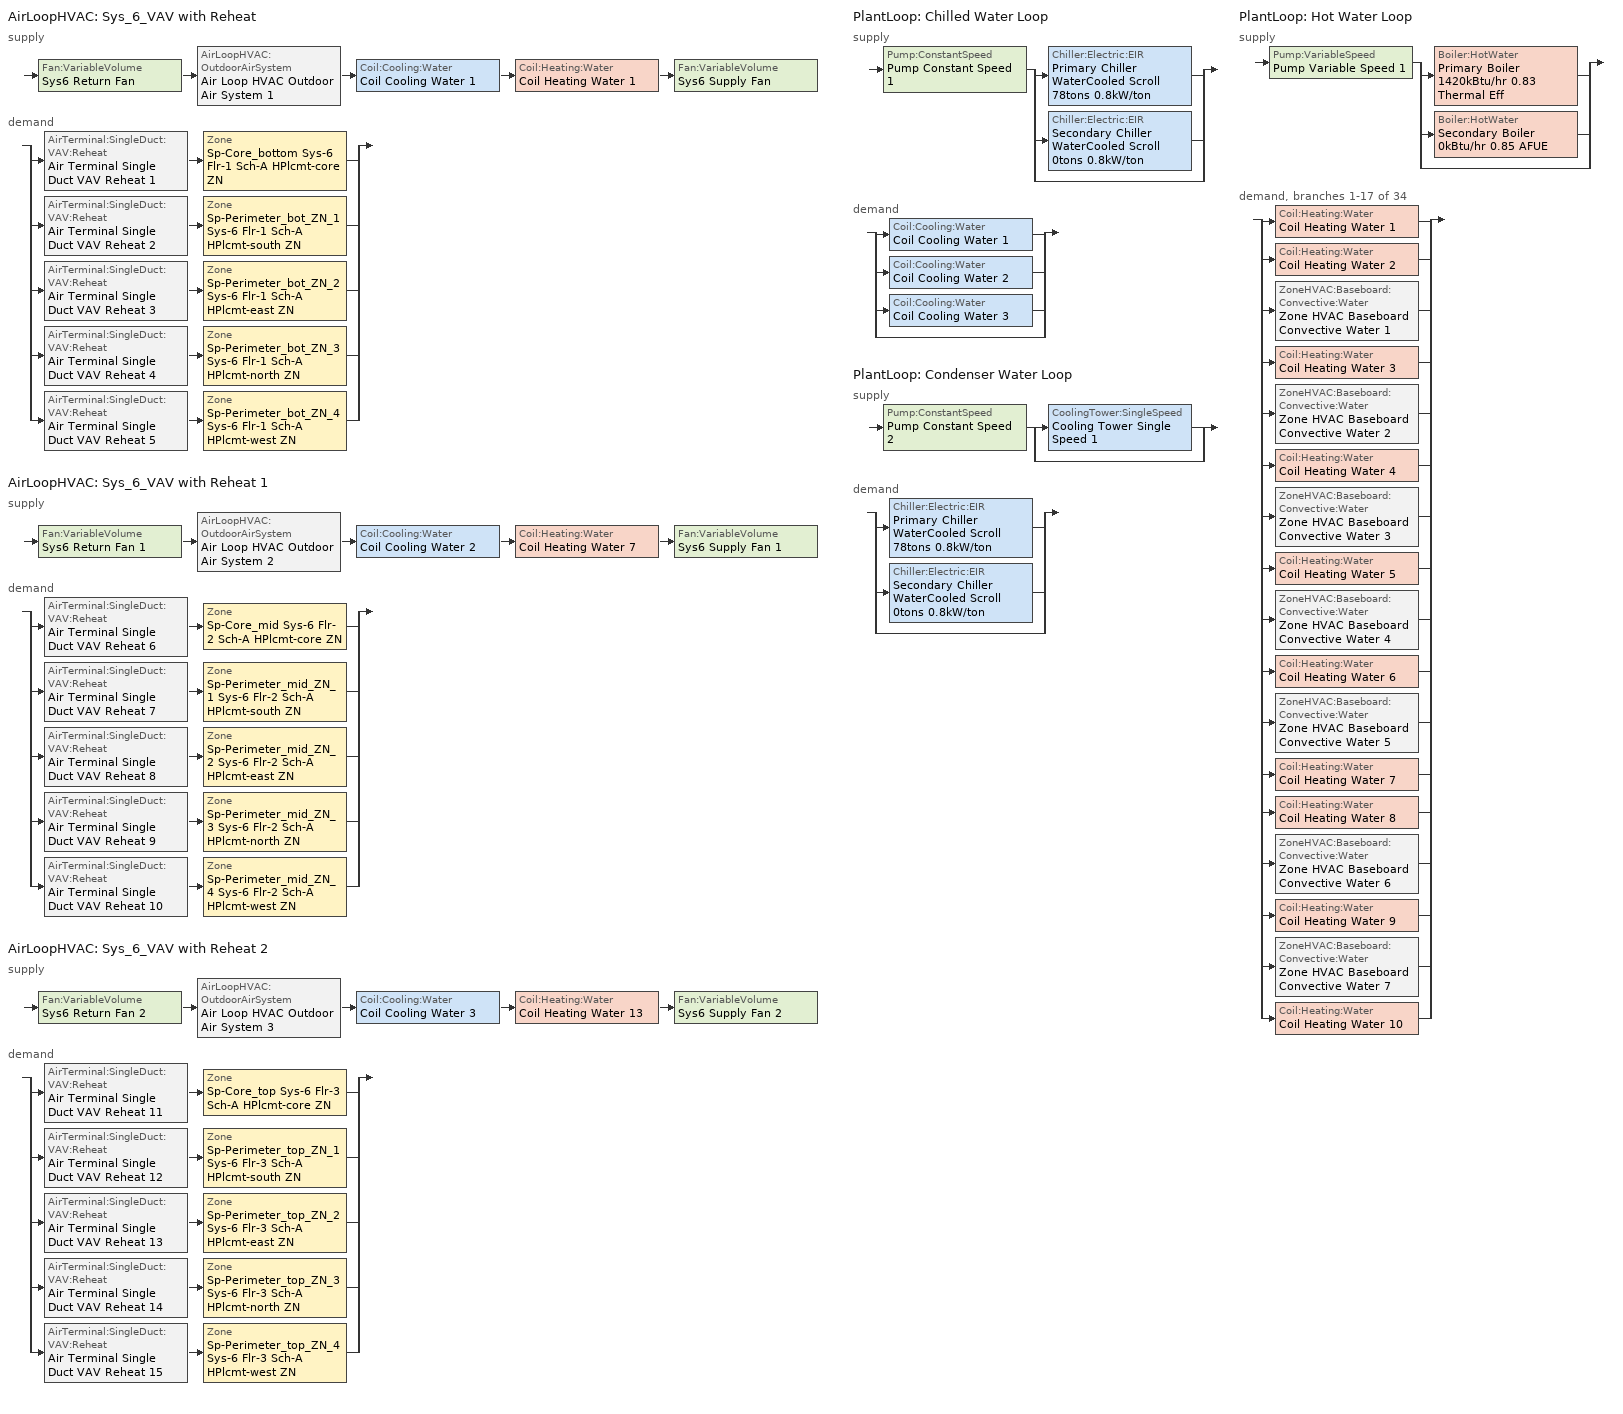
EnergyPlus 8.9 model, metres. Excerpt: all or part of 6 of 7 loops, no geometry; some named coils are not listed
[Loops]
AirLoopHVAC 'Sys_6_VAV with Reheat'
 supply: Fan:VariableVolume 'Sys6 Return Fan' > AirLoopHVAC:OutdoorAirSystem 'Air Loop HVAC Outdoor Air System 1' > Coil:Cooling:Water 'Coil Cooling Water 1' > Coil:Heating:Water 'Coil Heating Water 1' > Fan:VariableVolume 'Sys6 Supply Fan'
 demand: split
  | AirTerminal:SingleDuct:VAV:Reheat 'Air Terminal Single Duct VAV Reheat 1' > Zone 'Sp-Core_bottom Sys-6 Flr-1 Sch-A HPlcmt-core ZN'
  | AirTerminal:SingleDuct:VAV:Reheat 'Air Terminal Single Duct VAV Reheat 2' > Zone 'Sp-Perimeter_bot_ZN_1 Sys-6 Flr-1 Sch-A HPlcmt-south ZN'
  | AirTerminal:SingleDuct:VAV:Reheat 'Air Terminal Single Duct VAV Reheat 3' > Zone 'Sp-Perimeter_bot_ZN_2 Sys-6 Flr-1 Sch-A HPlcmt-east ZN'
  | AirTerminal:SingleDuct:VAV:Reheat 'Air Terminal Single Duct VAV Reheat 4' > Zone 'Sp-Perimeter_bot_ZN_3 Sys-6 Flr-1 Sch-A HPlcmt-north ZN'
  | AirTerminal:SingleDuct:VAV:Reheat 'Air Terminal Single Duct VAV Reheat 5' > Zone 'Sp-Perimeter_bot_ZN_4 Sys-6 Flr-1 Sch-A HPlcmt-west ZN'
AirLoopHVAC 'Sys_6_VAV with Reheat 1'
 supply: Fan:VariableVolume 'Sys6 Return Fan 1' > AirLoopHVAC:OutdoorAirSystem 'Air Loop HVAC Outdoor Air System 2' > Coil:Cooling:Water 'Coil Cooling Water 2' > Coil:Heating:Water 'Coil Heating Water 7' > Fan:VariableVolume 'Sys6 Supply Fan 1'
 demand: split
  | AirTerminal:SingleDuct:VAV:Reheat 'Air Terminal Single Duct VAV Reheat 6' > Zone 'Sp-Core_mid Sys-6 Flr-2 Sch-A HPlcmt-core ZN'
  | AirTerminal:SingleDuct:VAV:Reheat 'Air Terminal Single Duct VAV Reheat 7' > Zone 'Sp-Perimeter_mid_ZN_1 Sys-6 Flr-2 Sch-A HPlcmt-south ZN'
  | AirTerminal:SingleDuct:VAV:Reheat 'Air Terminal Single Duct VAV Reheat 8' > Zone 'Sp-Perimeter_mid_ZN_2 Sys-6 Flr-2 Sch-A HPlcmt-east ZN'
  | AirTerminal:SingleDuct:VAV:Reheat 'Air Terminal Single Duct VAV Reheat 9' > Zone 'Sp-Perimeter_mid_ZN_3 Sys-6 Flr-2 Sch-A HPlcmt-north ZN'
  | AirTerminal:SingleDuct:VAV:Reheat 'Air Terminal Single Duct VAV Reheat 10' > Zone 'Sp-Perimeter_mid_ZN_4 Sys-6 Flr-2 Sch-A HPlcmt-west ZN'
AirLoopHVAC 'Sys_6_VAV with Reheat 2'
 supply: Fan:VariableVolume 'Sys6 Return Fan 2' > AirLoopHVAC:OutdoorAirSystem 'Air Loop HVAC Outdoor Air System 3' > Coil:Cooling:Water 'Coil Cooling Water 3' > Coil:Heating:Water 'Coil Heating Water 13' > Fan:VariableVolume 'Sys6 Supply Fan 2'
 demand: split
  | AirTerminal:SingleDuct:VAV:Reheat 'Air Terminal Single Duct VAV Reheat 11' > Zone 'Sp-Core_top Sys-6 Flr-3 Sch-A HPlcmt-core ZN'
  | AirTerminal:SingleDuct:VAV:Reheat 'Air Terminal Single Duct VAV Reheat 12' > Zone 'Sp-Perimeter_top_ZN_1 Sys-6 Flr-3 Sch-A HPlcmt-south ZN'
  | AirTerminal:SingleDuct:VAV:Reheat 'Air Terminal Single Duct VAV Reheat 13' > Zone 'Sp-Perimeter_top_ZN_2 Sys-6 Flr-3 Sch-A HPlcmt-east ZN'
  | AirTerminal:SingleDuct:VAV:Reheat 'Air Terminal Single Duct VAV Reheat 14' > Zone 'Sp-Perimeter_top_ZN_3 Sys-6 Flr-3 Sch-A HPlcmt-north ZN'
  | AirTerminal:SingleDuct:VAV:Reheat 'Air Terminal Single Duct VAV Reheat 15' > Zone 'Sp-Perimeter_top_ZN_4 Sys-6 Flr-3 Sch-A HPlcmt-west ZN'
PlantLoop 'Chilled Water Loop'
 supply: Pump:ConstantSpeed 'Pump Constant Speed 1' > split
  | Chiller:Electric:EIR 'Primary Chiller WaterCooled Scroll 78tons 0.8kW/ton'
  | Chiller:Electric:EIR 'Secondary Chiller WaterCooled Scroll 0tons 0.8kW/ton'
  | bypass
 demand: split
  | Coil:Cooling:Water 'Coil Cooling Water 1'
  | Coil:Cooling:Water 'Coil Cooling Water 2'
  | Coil:Cooling:Water 'Coil Cooling Water 3'
  | bypass
PlantLoop 'Condenser Water Loop'
 supply: Pump:ConstantSpeed 'Pump Constant Speed 2' > split
  | CoolingTower:SingleSpeed 'Cooling Tower Single Speed 1'
  | bypass
 demand: split
  | Chiller:Electric:EIR 'Primary Chiller WaterCooled Scroll 78tons 0.8kW/ton'
  | Chiller:Electric:EIR 'Secondary Chiller WaterCooled Scroll 0tons 0.8kW/ton'
  | bypass
PlantLoop 'Hot Water Loop'
 supply: Pump:VariableSpeed 'Pump Variable Speed 1' > split
  | Boiler:HotWater 'Primary Boiler 1420kBtu/hr 0.83 Thermal Eff'
  | Boiler:HotWater 'Secondary Boiler 0kBtu/hr 0.85 AFUE'
  | bypass
 demand, branches 1-17 of 34: split
  | Coil:Heating:Water 'Coil Heating Water 1'
  | Coil:Heating:Water 'Coil Heating Water 2'
  | ZoneHVAC:Baseboard:Convective:Water 'Zone HVAC Baseboard Convective Water 1'
  | Coil:Heating:Water 'Coil Heating Water 3'
  | ZoneHVAC:Baseboard:Convective:Water 'Zone HVAC Baseboard Convective Water 2'
  | Coil:Heating:Water 'Coil Heating Water 4'
  | ZoneHVAC:Baseboard:Convective:Water 'Zone HVAC Baseboard Convective Water 3'
  | Coil:Heating:Water 'Coil Heating Water 5'
  | ZoneHVAC:Baseboard:Convective:Water 'Zone HVAC Baseboard Convective Water 4'
  | Coil:Heating:Water 'Coil Heating Water 6'
  | ZoneHVAC:Baseboard:Convective:Water 'Zone HVAC Baseboard Convective Water 5'
  | Coil:Heating:Water 'Coil Heating Water 7'
  | Coil:Heating:Water 'Coil Heating Water 8'
  | ZoneHVAC:Baseboard:Convective:Water 'Zone HVAC Baseboard Convective Water 6'
  | Coil:Heating:Water 'Coil Heating Water 9'
  | ZoneHVAC:Baseboard:Convective:Water 'Zone HVAC Baseboard Convective Water 7'
  | Coil:Heating:Water 'Coil Heating Water 10'
[ZoneControl:Thermostat] Control Object Type 1=ThermostatSetpoint:DualSetpoint
Name | Zone or ZoneList | Control Type Schedule | Control Name 1
Sp-Core_bottom Sys-6 Flr-1 Sch-A HPlcmt-core ZN Thermostat | Sp-Core_bottom Sys-6 Flr-1 Sch-A HPlcmt-core ZN | Sp-Core_bottom Sys-6 Flr-1 Sch-A HPlcmt-core ZN Thermostat Schedule | Space Function Office open plan Thermostat 20
Sp-Core_mid Sys-6 Flr-2 Sch-A HPlcmt-core ZN Thermostat | Sp-Core_mid Sys-6 Flr-2 Sch-A HPlcmt-core ZN | Sp-Core_mid Sys-6 Flr-2 Sch-A HPlcmt-core ZN Thermostat Schedule | Space Function Office open plan Thermostat 25
Sp-Core_top Sys-6 Flr-3 Sch-A HPlcmt-core ZN Thermostat | Sp-Core_top Sys-6 Flr-3 Sch-A HPlcmt-core ZN | Sp-Core_top Sys-6 Flr-3 Sch-A HPlcmt-core ZN Thermostat Schedule | Space Function Office open plan Thermostat 30
Sp-Perimeter_bot_ZN_1 Sys-6 Flr-1 Sch-A HPlcmt-south ZN Thermostat | Sp-Perimeter_bot_ZN_1 Sys-6 Flr-1 Sch-A HPlcmt-south ZN | Sp-Perimeter_bot_ZN_1 Sys-6 Flr-1 Sch-A HPlcmt-south ZN Thermostat Schedule | Space Function Office open plan Thermostat 19
Sp-Perimeter_bot_ZN_2 Sys-6 Flr-1 Sch-A HPlcmt-east ZN Thermostat | Sp-Perimeter_bot_ZN_2 Sys-6 Flr-1 Sch-A HPlcmt-east ZN | Sp-Perimeter_bot_ZN_2 Sys-6 Flr-1 Sch-A HPlcmt-east ZN Thermostat Schedule | Space Function Office open plan Thermostat 17
Sp-Perimeter_bot_ZN_3 Sys-6 Flr-1 Sch-A HPlcmt-north ZN Thermostat | Sp-Perimeter_bot_ZN_3 Sys-6 Flr-1 Sch-A HPlcmt-north ZN | Sp-Perimeter_bot_ZN_3 Sys-6 Flr-1 Sch-A HPlcmt-north ZN Thermostat Schedule | Space Function Office open plan Thermostat 16
Sp-Perimeter_bot_ZN_4 Sys-6 Flr-1 Sch-A HPlcmt-west ZN Thermostat | Sp-Perimeter_bot_ZN_4 Sys-6 Flr-1 Sch-A HPlcmt-west ZN | Sp-Perimeter_bot_ZN_4 Sys-6 Flr-1 Sch-A HPlcmt-west ZN Thermostat Schedule | Space Function Office open plan Thermostat 18
Sp-Perimeter_mid_ZN_1 Sys-6 Flr-2 Sch-A HPlcmt-south ZN Thermostat | Sp-Perimeter_mid_ZN_1 Sys-6 Flr-2 Sch-A HPlcmt-south ZN | Sp-Perimeter_mid_ZN_1 Sys-6 Flr-2 Sch-A HPlcmt-south ZN Thermostat Schedule | Space Function Office open plan Thermostat 24
Sp-Perimeter_mid_ZN_2 Sys-6 Flr-2 Sch-A HPlcmt-east ZN Thermostat | Sp-Perimeter_mid_ZN_2 Sys-6 Flr-2 Sch-A HPlcmt-east ZN | Sp-Perimeter_mid_ZN_2 Sys-6 Flr-2 Sch-A HPlcmt-east ZN Thermostat Schedule | Space Function Office open plan Thermostat 22
Sp-Perimeter_mid_ZN_3 Sys-6 Flr-2 Sch-A HPlcmt-north ZN Thermostat | Sp-Perimeter_mid_ZN_3 Sys-6 Flr-2 Sch-A HPlcmt-north ZN | Sp-Perimeter_mid_ZN_3 Sys-6 Flr-2 Sch-A HPlcmt-north ZN Thermostat Schedule | Space Function Office open plan Thermostat 21
Sp-Perimeter_mid_ZN_4 Sys-6 Flr-2 Sch-A HPlcmt-west ZN Thermostat | Sp-Perimeter_mid_ZN_4 Sys-6 Flr-2 Sch-A HPlcmt-west ZN | Sp-Perimeter_mid_ZN_4 Sys-6 Flr-2 Sch-A HPlcmt-west ZN Thermostat Schedule | Space Function Office open plan Thermostat 23
Sp-Perimeter_top_ZN_1 Sys-6 Flr-3 Sch-A HPlcmt-south ZN Thermostat | Sp-Perimeter_top_ZN_1 Sys-6 Flr-3 Sch-A HPlcmt-south ZN | Sp-Perimeter_top_ZN_1 Sys-6 Flr-3 Sch-A HPlcmt-south ZN Thermostat Schedule | Space Function Office open plan Thermostat 29
Sp-Perimeter_top_ZN_2 Sys-6 Flr-3 Sch-A HPlcmt-east ZN Thermostat | Sp-Perimeter_top_ZN_2 Sys-6 Flr-3 Sch-A HPlcmt-east ZN | Sp-Perimeter_top_ZN_2 Sys-6 Flr-3 Sch-A HPlcmt-east ZN Thermostat Schedule | Space Function Office open plan Thermostat 27
Sp-Perimeter_top_ZN_3 Sys-6 Flr-3 Sch-A HPlcmt-north ZN Thermostat | Sp-Perimeter_top_ZN_3 Sys-6 Flr-3 Sch-A HPlcmt-north ZN | Sp-Perimeter_top_ZN_3 Sys-6 Flr-3 Sch-A HPlcmt-north ZN Thermostat Schedule | Space Function Office open plan Thermostat 26
Sp-Perimeter_top_ZN_4 Sys-6 Flr-3 Sch-A HPlcmt-west ZN Thermostat | Sp-Perimeter_top_ZN_4 Sys-6 Flr-3 Sch-A HPlcmt-west ZN | Sp-Perimeter_top_ZN_4 Sys-6 Flr-3 Sch-A HPlcmt-west ZN Thermostat Schedule | Space Function Office open plan Thermostat 28
[ThermostatSetpoint:DualSetpoint] Heating Setpoint Temperature Schedule=NECB-A-Thermostat Setpoint-Heating; Cooling Setpoint Temperature Schedule=NECB-A-Thermostat Setpoint-Cooling
Space Function Office open plan Thermostat 20; Space Function Office open plan Thermostat 25; Space Function Office open plan Thermostat 30; Space Function Office open plan Thermostat 19; Space Function Office open plan Thermostat 17; Space Function Office open plan Thermostat 16; Space Function Office open plan Thermostat 18; Space Function Office open plan Thermostat 24; Space Function Office open plan Thermostat 22; Space Function Office open plan Thermostat 21; Space Function Office open plan Thermostat 23; Space Function Office open plan Thermostat 29; Space Function Office open plan Thermostat 27; Space Function Office open plan Thermostat 26; Space Function Office open plan Thermostat 28
[AirTerminal:SingleDuct:VAV:Reheat] Availability Schedule=Always On Discrete; Maximum Air Flow Rate {m3/s}=Autosize; Zone Minimum Air Flow Input Method=Constant; Constant Minimum Air Flow Fraction=0.3; Maximum Hot Water or Steam Flow Rate {m3/s}=Autosize; Minimum Hot Water or Steam Flow Rate {m3/s}=0; Convergence Tolerance=0.001; Damper Heating Action=Normal; Maximum Flow per Zone Floor Area During Reheat {m3/s-m2}=Autocalculate; Maximum Flow Fraction During Reheat=0.5; Maximum Reheat Air Temperature {C}=43
Name | Fixed Minimum Air Flow Rate {m3/s} | Reheat Coil
Air Terminal Single Duct VAV Reheat 1 | 1.96707 | Coil Heating Water 2
Air Terminal Single Duct VAV Reheat 6 | 1.96707 | Coil Heating Water 8
Air Terminal Single Duct VAV Reheat 11 | 1.96707 | Coil Heating Water 14
Air Terminal Single Duct VAV Reheat 2 | 0.414676 | Coil Heating Water 3
Air Terminal Single Duct VAV Reheat 3 | 0.262524 | Coil Heating Water 4
Air Terminal Single Duct VAV Reheat 4 | 0.414676 | Coil Heating Water 5
Air Terminal Single Duct VAV Reheat 5 | 0.262507 | Coil Heating Water 6
Air Terminal Single Duct VAV Reheat 7 | 0.414676 | Coil Heating Water 9
Air Terminal Single Duct VAV Reheat 8 | 0.262524 | Coil Heating Water 10
Air Terminal Single Duct VAV Reheat 9 | 0.414676 | Coil Heating Water 11
Air Terminal Single Duct VAV Reheat 10 | 0.262507 | Coil Heating Water 12
Air Terminal Single Duct VAV Reheat 12 | 0.414676 | Coil Heating Water 15
Air Terminal Single Duct VAV Reheat 13 | 0.262524 | Coil Heating Water 16
Air Terminal Single Duct VAV Reheat 14 | 0.414676 | Coil Heating Water 17
Air Terminal Single Duct VAV Reheat 15 | 0.262507 | Coil Heating Water 18
[Coil:Heating:Water] Availability Schedule=Always On Discrete; U-Factor Times Area Value {W/K}=Autosize; Maximum Water Flow Rate {m3/s}=Autosize; Performance Input Method=UFactorTimesAreaAndDesignWaterFlowRate; Rated Capacity {W}=Autosize; Rated Inlet Water Temperature {C}=82.2; Rated Inlet Air Temperature {C}=16.6; Rated Outlet Water Temperature {C}=71.1; Rated Outlet Air Temperature {C}=32.2; Rated Ratio for Air and Water Convection=0.5
Coil Heating Water 2; Coil Heating Water 8; Coil Heating Water 3; Coil Heating Water 4; Coil Heating Water 5; Coil Heating Water 6; Coil Heating Water 9; Coil Heating Water 10; Coil Heating Water 1; Coil Heating Water 7; Coil Heating Water 13
[ZoneHVAC:Baseboard:Convective:Water] Availability Schedule=Always On Discrete; Heating Design Capacity Method=HeatingDesignCapacity; Heating Design Capacity {W}=Autosize; Heating Design Capacity Per Floor Area {W/m2}=0; Fraction of Autosized Heating Design Capacity=0.8; U-Factor Times Area Value {W/K}=Autosize; Maximum Water Flow Rate {m3/s}=Autosize; Convergence Tolerance=0.001
Zone HVAC Baseboard Convective Water 1; Zone HVAC Baseboard Convective Water 6; Zone HVAC Baseboard Convective Water 2; Zone HVAC Baseboard Convective Water 3; Zone HVAC Baseboard Convective Water 4; Zone HVAC Baseboard Convective Water 5; Zone HVAC Baseboard Convective Water 7
[Zone equipment]
Sp-Core_bottom Sys-6 Flr-1 Sch-A HPlcmt-core ZN: Air Terminal Single Duct VAV Reheat 1, Zone HVAC Baseboard Convective Water 1
Sp-Core_mid Sys-6 Flr-2 Sch-A HPlcmt-core ZN: Air Terminal Single Duct VAV Reheat 6, Zone HVAC Baseboard Convective Water 6
Sp-Core_top Sys-6 Flr-3 Sch-A HPlcmt-core ZN: Air Terminal Single Duct VAV Reheat 11, Zone HVAC Baseboard Convective Water 11
Sp-Perimeter_bot_ZN_1 Sys-6 Flr-1 Sch-A HPlcmt-south ZN: Air Terminal Single Duct VAV Reheat 2, Zone HVAC Baseboard Convective Water 2
Sp-Perimeter_bot_ZN_2 Sys-6 Flr-1 Sch-A HPlcmt-east ZN: Air Terminal Single Duct VAV Reheat 3, Zone HVAC Baseboard Convective Water 3
Sp-Perimeter_bot_ZN_3 Sys-6 Flr-1 Sch-A HPlcmt-north ZN: Air Terminal Single Duct VAV Reheat 4, Zone HVAC Baseboard Convective Water 4
Sp-Perimeter_bot_ZN_4 Sys-6 Flr-1 Sch-A HPlcmt-west ZN: Air Terminal Single Duct VAV Reheat 5, Zone HVAC Baseboard Convective Water 5
Sp-Perimeter_mid_ZN_1 Sys-6 Flr-2 Sch-A HPlcmt-south ZN: Air Terminal Single Duct VAV Reheat 7, Zone HVAC Baseboard Convective Water 7
Sp-Perimeter_mid_ZN_2 Sys-6 Flr-2 Sch-A HPlcmt-east ZN: Air Terminal Single Duct VAV Reheat 8, Zone HVAC Baseboard Convective Water 8
Sp-Perimeter_mid_ZN_3 Sys-6 Flr-2 Sch-A HPlcmt-north ZN: Air Terminal Single Duct VAV Reheat 9, Zone HVAC Baseboard Convective Water 9
Sp-Perimeter_mid_ZN_4 Sys-6 Flr-2 Sch-A HPlcmt-west ZN: Air Terminal Single Duct VAV Reheat 10, Zone HVAC Baseboard Convective Water 10
Sp-Perimeter_top_ZN_1 Sys-6 Flr-3 Sch-A HPlcmt-south ZN: Air Terminal Single Duct VAV Reheat 12, Zone HVAC Baseboard Convective Water 12
Sp-Perimeter_top_ZN_2 Sys-6 Flr-3 Sch-A HPlcmt-east ZN: Air Terminal Single Duct VAV Reheat 13, Zone HVAC Baseboard Convective Water 13
Sp-Perimeter_top_ZN_3 Sys-6 Flr-3 Sch-A HPlcmt-north ZN: Air Terminal Single Duct VAV Reheat 14, Zone HVAC Baseboard Convective Water 14
Sp-Perimeter_top_ZN_4 Sys-6 Flr-3 Sch-A HPlcmt-west ZN: Air Terminal Single Duct VAV Reheat 15, Zone HVAC Baseboard Convective Water 15
[Sizing:Zone] Zone Cooling Design Supply Air Temperature Input Method=SupplyAirTemperature; Zone Cooling Design Supply Air Temperature {C}=13; Zone Cooling Design Supply Air Temperature Difference {deltaC}=11.11; Zone Heating Design Supply Air Temperature Input Method=SupplyAirTemperature; Zone Heating Design Supply Air Temperature {C}=43; Zone Heating Design Supply Air Temperature Difference {deltaC}=11.11; Zone Cooling Design Supply Air Humidity Ratio {kgWater/kgDryAir}=0.0085; Zone Heating Design Supply Air Humidity Ratio {kgWater/kgDryAir}=0.008; Design Specification Outdoor Air Object=Space Function Office open plan Ventilation; Zone Heating Sizing Factor=1.3; Zone Cooling Sizing Factor=1.1; Cooling Design Air Flow Method=DesignDay; Cooling Design Air Flow Rate {m3/s}=0; Cooling Minimum Air Flow per Zone Floor Area {m3/s-m2}=0.000762; Cooling Minimum Air Flow {m3/s}=0; Cooling Minimum Air Flow Fraction=0; Heating Design Air Flow Method=DesignDay; Heating Design Air Flow Rate {m3/s}=0; Heating Maximum Air Flow per Zone Floor Area {m3/s-m2}=0.002032; Heating Maximum Air Flow {m3/s}=0.141576; Heating Maximum Air Flow Fraction=0.3; Account for Dedicated Outdoor Air System=No
Name | Design Specification Zone Air Distribution Object
Sp-Core_bottom Sys-6 Flr-1 Sch-A HPlcmt-core ZN | Sp-Core_bottom Sys-6 Flr-1 Sch-A HPlcmt-core ZN Design Spec Zone Air Dist
Sp-Core_mid Sys-6 Flr-2 Sch-A HPlcmt-core ZN | Sp-Core_mid Sys-6 Flr-2 Sch-A HPlcmt-core ZN Design Spec Zone Air Dist
Sp-Core_top Sys-6 Flr-3 Sch-A HPlcmt-core ZN | Sp-Core_top Sys-6 Flr-3 Sch-A HPlcmt-core ZN Design Spec Zone Air Dist
Sp-Perimeter_bot_ZN_1 Sys-6 Flr-1 Sch-A HPlcmt-south ZN | Sp-Perimeter_bot_ZN_1 Sys-6 Flr-1 Sch-A HPlcmt-south ZN Design Spec Zone Air Dist
Sp-Perimeter_bot_ZN_2 Sys-6 Flr-1 Sch-A HPlcmt-east ZN | Sp-Perimeter_bot_ZN_2 Sys-6 Flr-1 Sch-A HPlcmt-east ZN Design Spec Zone Air Dist
Sp-Perimeter_bot_ZN_3 Sys-6 Flr-1 Sch-A HPlcmt-north ZN | Sp-Perimeter_bot_ZN_3 Sys-6 Flr-1 Sch-A HPlcmt-north ZN Design Spec Zone Air Dist
Sp-Perimeter_bot_ZN_4 Sys-6 Flr-1 Sch-A HPlcmt-west ZN | Sp-Perimeter_bot_ZN_4 Sys-6 Flr-1 Sch-A HPlcmt-west ZN Design Spec Zone Air Dist
Sp-Perimeter_mid_ZN_1 Sys-6 Flr-2 Sch-A HPlcmt-south ZN | Sp-Perimeter_mid_ZN_1 Sys-6 Flr-2 Sch-A HPlcmt-south ZN Design Spec Zone Air Dist
Sp-Perimeter_mid_ZN_2 Sys-6 Flr-2 Sch-A HPlcmt-east ZN | Sp-Perimeter_mid_ZN_2 Sys-6 Flr-2 Sch-A HPlcmt-east ZN Design Spec Zone Air Dist
Sp-Perimeter_mid_ZN_3 Sys-6 Flr-2 Sch-A HPlcmt-north ZN | Sp-Perimeter_mid_ZN_3 Sys-6 Flr-2 Sch-A HPlcmt-north ZN Design Spec Zone Air Dist
Sp-Perimeter_mid_ZN_4 Sys-6 Flr-2 Sch-A HPlcmt-west ZN | Sp-Perimeter_mid_ZN_4 Sys-6 Flr-2 Sch-A HPlcmt-west ZN Design Spec Zone Air Dist
Sp-Perimeter_top_ZN_1 Sys-6 Flr-3 Sch-A HPlcmt-south ZN | Sp-Perimeter_top_ZN_1 Sys-6 Flr-3 Sch-A HPlcmt-south ZN Design Spec Zone Air Dist
Sp-Perimeter_top_ZN_2 Sys-6 Flr-3 Sch-A HPlcmt-east ZN | Sp-Perimeter_top_ZN_2 Sys-6 Flr-3 Sch-A HPlcmt-east ZN Design Spec Zone Air Dist
Sp-Perimeter_top_ZN_3 Sys-6 Flr-3 Sch-A HPlcmt-north ZN | Sp-Perimeter_top_ZN_3 Sys-6 Flr-3 Sch-A HPlcmt-north ZN Design Spec Zone Air Dist
Sp-Perimeter_top_ZN_4 Sys-6 Flr-3 Sch-A HPlcmt-west ZN | Sp-Perimeter_top_ZN_4 Sys-6 Flr-3 Sch-A HPlcmt-west ZN Design Spec Zone Air Dist
[DesignSpecification:ZoneAirDistribution] Zone Air Distribution Effectiveness in Cooling Mode=1; Zone Air Distribution Effectiveness in Heating Mode=1
Sp-Core_bottom Sys-6 Flr-1 Sch-A HPlcmt-core ZN Design Spec Zone Air Dist; Sp-Core_mid Sys-6 Flr-2 Sch-A HPlcmt-core ZN Design Spec Zone Air Dist; Sp-Core_top Sys-6 Flr-3 Sch-A HPlcmt-core ZN Design Spec Zone Air Dist; Sp-Perimeter_bot_ZN_1 Sys-6 Flr-1 Sch-A HPlcmt-south ZN Design Spec Zone Air Dist; Sp-Perimeter_bot_ZN_2 Sys-6 Flr-1 Sch-A HPlcmt-east ZN Design Spec Zone Air Dist; Sp-Perimeter_bot_ZN_3 Sys-6 Flr-1 Sch-A HPlcmt-north ZN Design Spec Zone Air Dist; Sp-Perimeter_bot_ZN_4 Sys-6 Flr-1 Sch-A HPlcmt-west ZN Design Spec Zone Air Dist; Sp-Perimeter_mid_ZN_1 Sys-6 Flr-2 Sch-A HPlcmt-south ZN Design Spec Zone Air Dist; Sp-Perimeter_mid_ZN_2 Sys-6 Flr-2 Sch-A HPlcmt-east ZN Design Spec Zone Air Dist; Sp-Perimeter_mid_ZN_3 Sys-6 Flr-2 Sch-A HPlcmt-north ZN Design Spec Zone Air Dist; Sp-Perimeter_mid_ZN_4 Sys-6 Flr-2 Sch-A HPlcmt-west ZN Design Spec Zone Air Dist; Sp-Perimeter_top_ZN_1 Sys-6 Flr-3 Sch-A HPlcmt-south ZN Design Spec Zone Air Dist; Sp-Perimeter_top_ZN_2 Sys-6 Flr-3 Sch-A HPlcmt-east ZN Design Spec Zone Air Dist; Sp-Perimeter_top_ZN_3 Sys-6 Flr-3 Sch-A HPlcmt-north ZN Design Spec Zone Air Dist; Sp-Perimeter_top_ZN_4 Sys-6 Flr-3 Sch-A HPlcmt-west ZN Design Spec Zone Air Dist
[Controller:MechanicalVentilation] Demand Controlled Ventilation=No; System Outdoor Air Method=ZoneSum; Design Specification Outdoor Air Object Name 1=Space Function Office open plan Ventilation; Design Specification Outdoor Air Object Name 2=Space Function Office open plan Ventilation; Design Specification Outdoor Air Object Name 3=Space Function Office open plan Ventilation; Design Specification Outdoor Air Object Name 4=Space Function Office open plan Ventilation; Design Specification Outdoor Air Object Name 5=Space Function Office open plan Ventilation
Name | Availability Schedule | Zone Name 1 | Design Specification Zone Air Distribution Object Name 1 | Zone Name 2 | Design Specification Zone Air Distribution Object Name 2 | Zone Name 3 | Design Specification Zone Air Distribution Object Name 3 | Zone Name 4 | Design Specification Zone Air Distribution Object Name 4 | Zone Name 5 | Design Specification Zone Air Distribution Object Name 5
Controller Mechanical Ventilation 1 | Sys_6_VAV with Reheat Occ Sch | Sp-Core_bottom Sys-6 Flr-1 Sch-A HPlcmt-core ZN | Sp-Core_bottom Sys-6 Flr-1 Sch-A HPlcmt-core ZN Design Spec Zone Air Dist | Sp-Perimeter_bot_ZN_1 Sys-6 Flr-1 Sch-A HPlcmt-south ZN | Sp-Perimeter_bot_ZN_1 Sys-6 Flr-1 Sch-A HPlcmt-south ZN Design Spec Zone Air Dist | Sp-Perimeter_bot_ZN_2 Sys-6 Flr-1 Sch-A HPlcmt-east ZN | Sp-Perimeter_bot_ZN_2 Sys-6 Flr-1 Sch-A HPlcmt-east ZN Design Spec Zone Air Dist | Sp-Perimeter_bot_ZN_3 Sys-6 Flr-1 Sch-A HPlcmt-north ZN | Sp-Perimeter_bot_ZN_3 Sys-6 Flr-1 Sch-A HPlcmt-north ZN Design Spec Zone Air Dist | Sp-Perimeter_bot_ZN_4 Sys-6 Flr-1 Sch-A HPlcmt-west ZN | Sp-Perimeter_bot_ZN_4 Sys-6 Flr-1 Sch-A HPlcmt-west ZN Design Spec Zone Air Dist
Controller Mechanical Ventilation 2 | Sys_6_VAV with Reheat 1 Occ Sch | Sp-Core_mid Sys-6 Flr-2 Sch-A HPlcmt-core ZN | Sp-Core_mid Sys-6 Flr-2 Sch-A HPlcmt-core ZN Design Spec Zone Air Dist | Sp-Perimeter_mid_ZN_1 Sys-6 Flr-2 Sch-A HPlcmt-south ZN | Sp-Perimeter_mid_ZN_1 Sys-6 Flr-2 Sch-A HPlcmt-south ZN Design Spec Zone Air Dist | Sp-Perimeter_mid_ZN_2 Sys-6 Flr-2 Sch-A HPlcmt-east ZN | Sp-Perimeter_mid_ZN_2 Sys-6 Flr-2 Sch-A HPlcmt-east ZN Design Spec Zone Air Dist | Sp-Perimeter_mid_ZN_3 Sys-6 Flr-2 Sch-A HPlcmt-north ZN | Sp-Perimeter_mid_ZN_3 Sys-6 Flr-2 Sch-A HPlcmt-north ZN Design Spec Zone Air Dist | Sp-Perimeter_mid_ZN_4 Sys-6 Flr-2 Sch-A HPlcmt-west ZN | Sp-Perimeter_mid_ZN_4 Sys-6 Flr-2 Sch-A HPlcmt-west ZN Design Spec Zone Air Dist
Controller Mechanical Ventilation 3 | Sys_6_VAV with Reheat 2 Occ Sch | Sp-Core_top Sys-6 Flr-3 Sch-A HPlcmt-core ZN | Sp-Core_top Sys-6 Flr-3 Sch-A HPlcmt-core ZN Design Spec Zone Air Dist | Sp-Perimeter_top_ZN_1 Sys-6 Flr-3 Sch-A HPlcmt-south ZN | Sp-Perimeter_top_ZN_1 Sys-6 Flr-3 Sch-A HPlcmt-south ZN Design Spec Zone Air Dist | Sp-Perimeter_top_ZN_2 Sys-6 Flr-3 Sch-A HPlcmt-east ZN | Sp-Perimeter_top_ZN_2 Sys-6 Flr-3 Sch-A HPlcmt-east ZN Design Spec Zone Air Dist | Sp-Perimeter_top_ZN_3 Sys-6 Flr-3 Sch-A HPlcmt-north ZN | Sp-Perimeter_top_ZN_3 Sys-6 Flr-3 Sch-A HPlcmt-north ZN Design Spec Zone Air Dist | Sp-Perimeter_top_ZN_4 Sys-6 Flr-3 Sch-A HPlcmt-west ZN | Sp-Perimeter_top_ZN_4 Sys-6 Flr-3 Sch-A HPlcmt-west ZN Design Spec Zone Air Dist
[DesignSpecification:OutdoorAir]
Space Function Office open plan Ventilation: Outdoor Air Method=Sum; Outdoor Air Flow per Person {m3/s-person}=0; Outdoor Air Flow per Zone Floor Area {m3/s-m2}=0.00042164; Outdoor Air Flow per Zone {m3/s}=0; Outdoor Air Flow Air Changes per Hour {1/hr}=0
[AirLoopHVAC] Design Supply Air Flow Rate {m3/s}=AutoSize
Sys_6_VAV with Reheat; Sys_6_VAV with Reheat 1; Sys_6_VAV with Reheat 2
[Sizing:System] Type of Load to Size On=Sensible; Design Outdoor Air Flow Rate {m3/s}=Autosize; Central Heating Maximum System Air Flow Ratio=0.3; Preheat Design Temperature {C}=7; Preheat Design Humidity Ratio {kgWater/kgDryAir}=0.008; Precool Design Temperature {C}=12.8; Precool Design Humidity Ratio {kgWater/kgDryAir}=0.008; Central Cooling Design Supply Air Temperature {C}=13; Central Heating Design Supply Air Temperature {C}=13.1; Type of Zone Sum to Use=NonCoincident; 100% Outdoor Air in Cooling=No; 100% Outdoor Air in Heating=No; Central Cooling Design Supply Air Humidity Ratio {kgWater/kgDryAir}=0.0085; Central Heating Design Supply Air Humidity Ratio {kgWater/kgDryAir}=0.008; Cooling Supply Air Flow Rate Method=DesignDay; Cooling Supply Air Flow Rate {m3/s}=0; Cooling Supply Air Flow Rate Per Floor Area {m3/s-m2}=0.00996765; Cooling Fraction of Autosized Cooling Supply Air Flow Rate=1; Cooling Supply Air Flow Rate Per Unit Cooling Capacity {m3/s-W}=3.94755e-05; Heating Supply Air Flow Rate Method=DesignDay; Heating Supply Air Flow Rate {m3/s}=0; Heating Supply Air Flow Rate Per Floor Area {m3/s-m2}=0.00996765; Heating Fraction of Autosized Heating Supply Air Flow Rate=1; Heating Fraction of Autosized Cooling Supply Air Flow Rate=1; Heating Supply Air Flow Rate Per Unit Heating Capacity {m3/s-W}=3.15882e-05; System Outdoor Air Method=ZoneSum; Zone Maximum Outdoor Air Fraction=1; Cooling Design Capacity Method=CoolingDesignCapacity; Cooling Design Capacity {W}=Autosize; Cooling Design Capacity Per Floor Area {W/m2}=234.7; Fraction of Autosized Cooling Design Capacity=1; Heating Design Capacity Method=HeatingDesignCapacity; Heating Design Capacity {W}=Autosize; Heating Design Capacity Per Floor Area {W/m2}=157; Fraction of Autosized Heating Design Capacity=1; Central Cooling Capacity Control Method=OnOff
Sys_6_VAV with Reheat; Sys_6_VAV with Reheat 1; Sys_6_VAV with Reheat 2
[Controller:WaterCoil] Control Variable=Temperature; Actuator Variable=Flow; Maximum Actuated Flow {m3/s}=Autosize; Minimum Actuated Flow {m3/s}=0
Name | Action | Controller Convergence Tolerance {deltaC}
Controller Water Coil 2; Controller Water Coil 9; Controller Water Coil 16 | Reverse | Autosize
Controller Water Coil 1; Controller Water Coil 8; Controller Water Coil 15 | Normal | 0.0001
[Fan:VariableVolume] Maximum Flow Rate {m3/s}=AutoSize; Fan Power Minimum Flow Rate Input Method=Fraction; Fan Power Minimum Air Flow Rate {m3/s}=0; Motor In Airstream Fraction=1; Fan Power Coefficient 5=0
Name | Availability Schedule | Fan Total Efficiency | Pressure Rise {Pa} | Fan Power Minimum Flow Fraction | Motor Efficiency | Fan Power Coefficient 1 | Fan Power Coefficient 2 | Fan Power Coefficient 3 | Fan Power Coefficient 4
Sys6 Return Fan | Sys_6_VAV with Reheat Occ Sch | 0.299975 | 250 | 0.68 | 0.4615 | -2.4176 | 9.5874 | -11.559 | 5.4009
Sys6 Supply Fan | Sys_6_VAV with Reheat Occ Sch | 0.549965 | 1000 | 0.5 | 0.8461 | -4.1457 | 16.803 | -19.471 | 7.8488
Sys6 Return Fan 1 | Sys_6_VAV with Reheat 1 Occ Sch | 0.299975 | 250 | 0.68 | 0.4615 | -2.4176 | 9.5874 | -11.559 | 5.4009
Sys6 Supply Fan 1 | Sys_6_VAV with Reheat 1 Occ Sch | 0.549965 | 1000 | 0.5 | 0.8461 | -4.1457 | 16.803 | -19.471 | 7.8488
Sys6 Return Fan 2 | Sys_6_VAV with Reheat 2 Occ Sch | 0.299975 | 250 | 0.68 | 0.4615 | -2.4176 | 9.5874 | -11.559 | 5.4009
Sys6 Supply Fan 2 | Sys_6_VAV with Reheat 2 Occ Sch | 0.549965 | 1000 | 0.5 | 0.8461 | -4.1457 | 16.803 | -19.471 | 7.8488
[SetpointManager:MixedAir] Control Variable=Temperature
Node 71 OS Default SPM; Node 70 OS Default SPM; Node 69 OS Default SPM; Node 68 OS Default SPM; Node 120 OS Default SPM; Node 119 OS Default SPM; Node 118 OS Default SPM; Node 117 OS Default SPM; Node 169 OS Default SPM; Node 168 OS Default SPM; Node 167 OS Default SPM; Node 166 OS Default SPM
[Controller:OutdoorAir] Minimum Outdoor Air Flow Rate {m3/s}=Autosize; Maximum Outdoor Air Flow Rate {m3/s}=Autosize; Economizer Control Type=DifferentialEnthalpy; Economizer Control Action Type=ModulateFlow; Lockout Type=NoLockout; Minimum Limit Type=FixedMinimum; High Humidity Control=No; Control High Indoor Humidity Based on Outdoor Humidity Ratio=Yes; Heat Recovery Bypass Control Type=BypassWhenOAFlowGreaterThanMinimum
Name | Minimum Outdoor Air Schedule | Mechanical Ventilation Controller
Controller Outdoor Air 1 | Sys_6_VAV with Reheat Occ Sch | Controller Mechanical Ventilation 1
Controller Outdoor Air 2 | Sys_6_VAV with Reheat 1 Occ Sch | Controller Mechanical Ventilation 2
Controller Outdoor Air 3 | Sys_6_VAV with Reheat 2 Occ Sch | Controller Mechanical Ventilation 3
[HeatExchanger:AirToAir:SensibleAndLatent] Availability Schedule=Always On Discrete; Nominal Supply Air Flow Rate {m3/s}=Autosize; Sensible Effectiveness at 100% Heating Air Flow=0.5; Latent Effectiveness at 100% Heating Air Flow=0.5; Sensible Effectiveness at 75% Heating Air Flow=0.5; Latent Effectiveness at 75% Heating Air Flow=0.5; Sensible Effectiveness at 100% Cooling Air Flow=0.5; Latent Effectiveness at 100% Cooling Air Flow=0.5; Sensible Effectiveness at 75% Cooling Air Flow=0.5; Latent Effectiveness at 75% Cooling Air Flow=0.5; Nominal Electric Power {W}=552.415; Supply Air Outlet Temperature Control=Yes; Heat Exchanger Type=Rotary; Frost Control Type=ExhaustOnly; Threshold Temperature {C}=-23.3; Initial Defrost Time Fraction=0.167; Rate of Defrost Time Fraction Increase {1/K}=1.44; Economizer Lockout=Yes
Sys_6_VAV with Reheat ERV; Sys_6_VAV with Reheat 1 ERV; Sys_6_VAV with Reheat 2 ERV
[SetpointManager:OutdoorAirPretreat] Control Variable=Temperature; Minimum Setpoint Temperature {C}=-99; Maximum Setpoint Temperature {C}=99; Minimum Setpoint Humidity Ratio {kgWater/kgDryAir}=1e-05; Maximum Setpoint Humidity Ratio {kgWater/kgDryAir}=1
Setpoint Manager Outdoor Air Pretreat 1; Setpoint Manager Outdoor Air Pretreat 2; Setpoint Manager Outdoor Air Pretreat 3
[Coil:Cooling:Water] Availability Schedule=Always On Discrete; Design Water Flow Rate {m3/s}=Autosize; Design Air Flow Rate {m3/s}=Autosize; Design Inlet Water Temperature {C}=Autosize; Design Inlet Air Temperature {C}=Autosize; Design Outlet Air Temperature {C}=Autosize; Design Inlet Air Humidity Ratio {kgWater/kgDryAir}=Autosize; Design Outlet Air Humidity Ratio {kgWater/kgDryAir}=Autosize; Type of Analysis=SimpleAnalysis; Heat Exchanger Configuration=CrossFlow
Coil Cooling Water 1; Coil Cooling Water 2; Coil Cooling Water 3
[SetpointManager:Scheduled] Control Variable=Temperature
Name | Schedule
Setpoint Manager Scheduled 3 | Supply Air Temp
Setpoint Manager Scheduled 4 | Supply Air Temp 1
Setpoint Manager Scheduled 5 | Supply Air Temp 2
Setpoint Manager Scheduled 1 | CHW Temp
Setpoint Manager Scheduled 2 | CW Temp
[PlantLoop] Fluid Type=Water; Maximum Loop Temperature {C}=100; Minimum Loop Temperature {C}=0; Maximum Loop Flow Rate {m3/s}=Autosize; Minimum Loop Flow Rate {m3/s}=0; Plant Loop Volume {m3}=Autocalculate; Load Distribution Scheme=Optimal; Plant Loop Demand Calculation Scheme=SingleSetpoint
Name | Plant Equipment Operation Scheme
Chilled Water Loop | Chilled Water Loop Operation Schemes
Condenser Water Loop | Condenser Water Loop Operation Schemes
Hot Water Loop | Hot Water Loop Operation Schemes
[Sizing:Plant] Sizing Option=NonCoincident; Zone Timesteps in Averaging Window=1; Coincident Sizing Factor Mode=None
Name | Loop Type | Design Loop Exit Temperature {C} | Loop Design Temperature Difference {deltaC}
Chilled Water Loop | Cooling | 7 | 6
Condenser Water Loop | Condenser | 29 | 6
Hot Water Loop | Heating | 82 | 16
[Pump:ConstantSpeed] Design Flow Rate {m3/s}=Autosize; Design Pump Head {Pa}=179352; Design Power Consumption {W}=Autosize; Fraction of Motor Inefficiencies to Fluid Stream=0; Pump Control Type=Intermittent; Design Power Sizing Method=PowerPerFlowPerPressure; Design Electric Power per Unit Flow Rate {W/(m3/s)}=348701.1
Name | Motor Efficiency | Design Shaft Power per Unit Flow Rate per Unit Head
Pump Constant Speed 1 | 0.895 | 1.75215
Pump Constant Speed 2 | 0.917 | 1.53876
[Chiller:Electric:EIR] Reference Leaving Chilled Water Temperature {C}=6.67; Reference Entering Condenser Fluid Temperature {C}=29.4; Reference Chilled Water Flow Rate {m3/s}=Autosize; Reference Condenser Fluid Flow Rate {m3/s}=Autosize; Cooling Capacity Function of Temperature Curve=WaterCooled_Scroll_CAPFT_NECB2011; Electric Input to Cooling Output Ratio Function of Temperature Curve=WaterCooled_Scroll_EIRFT_NECB2011; Electric Input to Cooling Output Ratio Function of Part Load Ratio Curve=WaterCooled_Scroll_EIRFPLR_NECB2011; Minimum Part Load Ratio=0.25; Maximum Part Load Ratio=1; Optimum Part Load Ratio=1; Minimum Unloading Ratio=0.25; Condenser Type=WaterCooled; Condenser Fan Power Ratio {W/W}=0; Fraction of Compressor Electric Consumption Rejected by Condenser=1; Leaving Chilled Water Lower Temperature Limit {C}=2; Chiller Flow Mode=LeavingSetpointModulated; Sizing Factor=1
Name | Reference Capacity {W} | Reference COP {W/W}
Primary Chiller WaterCooled Scroll 78tons 0.8kW/ton | 275055 | 4.54393
Secondary Chiller WaterCooled Scroll 0tons 0.8kW/ton | 0.001 | 4.5032
[PlantEquipmentOperationSchemes] Control Scheme Schedule Name 1=Always On Discrete
Name | Control Scheme Object Type 1 | Control Scheme Name 1
Chilled Water Loop Operation Schemes | PlantEquipmentOperation:CoolingLoad | Chilled Water Loop Cooling Operation Scheme
Condenser Water Loop Operation Schemes | PlantEquipmentOperation:CoolingLoad | Condenser Water Loop Cooling Operation Scheme
Hot Water Loop Operation Schemes | PlantEquipmentOperation:HeatingLoad | Hot Water Loop Heating Operation Scheme
[PlantEquipmentOperation:CoolingLoad] Load Range Lower Limit 1 {W}=0; Load Range Upper Limit 1 {W}=1000000000
Name | Range Equipment List Name 1
Chilled Water Loop Cooling Operation Scheme | Chilled Water Loop Cooling Equipment List
Condenser Water Loop Cooling Operation Scheme | Condenser Water Loop Cooling Equipment List
[PlantEquipmentList]
Chilled Water Loop Cooling Equipment List: Chiller:Electric:EIR, Primary Chiller WaterCooled Scroll 78tons 0.8kW/ton, Chiller:Electric:EIR, Secondary Chiller WaterCooled Scroll 0tons 0.8kW/ton
Condenser Water Loop Cooling Equipment List: CoolingTower:SingleSpeed, Cooling Tower Single Speed 1
Hot Water Loop Heating Equipment List: Boiler:HotWater, Primary Boiler 1420kBtu/hr 0.83 Thermal Eff, Boiler:HotWater, Secondary Boiler 0kBtu/hr 0.85 AFUE
[CoolingTower:SingleSpeed]
Cooling Tower Single Speed 1: Design Water Flow Rate {m3/s}=Autosize; Design Air Flow Rate {m3/s}=Autosize; Design Fan Power {W}=4362.64; Design U-Factor Times Area Value {W/K}=Autosize; Free Convection Air Flow Rate {m3/s}=Autosize; Free Convection Air Flow Rate Sizing Factor=0.1; Free Convection U-Factor Times Area Value {W/K}=Autosize; Free Convection U-Factor Times Area Value Sizing Factor=0.1; Performance Input Method=UFactorTimesAreaAndDesignWaterFlowRate; Heat Rejection Capacity and Nominal Capacity Sizing Ratio=1.25; Free Convection Capacity {W}=0; Free Convection Nominal Capacity Sizing Factor=0.1; Design Inlet Air Dry-Bulb Temperature {C}=24; Design Inlet Air Wet-Bulb Temperature {C}=24; Design Approach Temperature {deltaC}=5; Design Range Temperature {deltaC}=5; Basin Heater Capacity {W/K}=0; Basin Heater Setpoint Temperature {C}=2; Evaporation Loss Mode=LossFactor; Evaporation Loss Factor {percent/K}=0.2; Drift Loss Percent {percent}=0.008; Blowdown Calculation Mode=ConcentrationRatio; Blowdown Concentration Ratio=3; Capacity Control=FanCycling; Number of Cells=1; Cell Control=MinimalCell; Cell Minimum  Water Flow Rate Fraction=0.33; Cell Maximum Water Flow Rate Fraction=2.5; Sizing Factor=1
[Pump:VariableSpeed]
Pump Variable Speed 1: Design Maximum Flow Rate {m3/s}=Autosize; Design Pump Head {Pa}=179352; Design Power Consumption {W}=Autosize; Motor Efficiency=0.865; Fraction of Motor Inefficiencies to Fluid Stream=0; Coefficient 1 of the Part Load Performance Curve=0; Coefficient 2 of the Part Load Performance Curve=1; Coefficient 3 of the Part Load Performance Curve=0; Coefficient 4 of the Part Load Performance Curve=0; Design Minimum Flow Rate {m3/s}=0; Pump Control Type=Intermittent; Skin Loss Radiative Fraction=0.5; Design Power Sizing Method=PowerPerFlowPerPressure; Design Electric Power per Unit Flow Rate {W/(m3/s)}=348701.1; Design Shaft Power per Unit Flow Rate per Unit Head=1.45151; Design Minimum Flow Rate Fraction=0
[Boiler:HotWater] Fuel Type=NaturalGas; Design Water Outlet Temperature {C}=82; Design Water Flow Rate {m3/s}=Autosize; Maximum Part Load Ratio=1; Optimum Part Load Ratio=1; Water Outlet Upper Temperature Limit {C}=99; Parasitic Electric Load {W}=0; Sizing Factor=1
Name | Nominal Capacity {W} | Nominal Thermal Efficiency | Minimum Part Load Ratio | Boiler Flow Mode
Primary Boiler 1420kBtu/hr 0.83 Thermal Eff | 416240 | 0.83 | 0.25 | LeavingSetpointModulated
Secondary Boiler 0kBtu/hr 0.85 AFUE | 0.001 | 0.85 | 0 | ConstantFlow
[SetpointManager:OutdoorAirReset]
Setpoint Manager Outdoor Air Reset 1: Control Variable=Temperature; Setpoint at Outdoor Low Temperature {C}=82; Outdoor Low Temperature {C}=-16; Setpoint at Outdoor High Temperature {C}=60; Outdoor High Temperature {C}=0
[PlantEquipmentOperation:HeatingLoad]
Hot Water Loop Heating Operation Scheme: Load Range Lower Limit 1 {W}=0; Load Range Upper Limit 1 {W}=1000000000; Range Equipment List Name 1=Hot Water Loop Heating Equipment List
[Schedule:Compact]
Sp-Core_bottom Sys-6 Flr-1 Sch-A HPlcmt-core ZN Thermostat Schedule; Sp-Core_mid Sys-6 Flr-2 Sch-A HPlcmt-core ZN Thermostat Schedule; Sp-Core_top Sys-6 Flr-3 Sch-A HPlcmt-core ZN Thermostat Schedule; Sp-Perimeter_bot_ZN_1 Sys-6 Flr-1 Sch-A HPlcmt-south ZN Thermostat Schedule; Sp-Perimeter_bot_ZN_2 Sys-6 Flr-1 Sch-A HPlcmt-east ZN Thermostat Schedule; Sp-Perimeter_bot_ZN_3 Sys-6 Flr-1 Sch-A HPlcmt-north ZN Thermostat Schedule; Sp-Perimeter_bot_ZN_4 Sys-6 Flr-1 Sch-A HPlcmt-west ZN Thermostat Schedule; Sp-Perimeter_mid_ZN_1 Sys-6 Flr-2 Sch-A HPlcmt-south ZN Thermostat Schedule; Sp-Perimeter_mid_ZN_2 Sys-6 Flr-2 Sch-A HPlcmt-east ZN Thermostat Schedule; Sp-Perimeter_mid_ZN_3 Sys-6 Flr-2 Sch-A HPlcmt-north ZN Thermostat Schedule; Sp-Perimeter_mid_ZN_4 Sys-6 Flr-2 Sch-A HPlcmt-west ZN Thermostat Schedule; Sp-Perimeter_top_ZN_1 Sys-6 Flr-3 Sch-A HPlcmt-south ZN Thermostat Schedule; Sp-Perimeter_top_ZN_2 Sys-6 Flr-3 Sch-A HPlcmt-east ZN Thermostat Schedule; Sp-Perimeter_top_ZN_3 Sys-6 Flr-3 Sch-A HPlcmt-north ZN Thermostat Schedule; Sp-Perimeter_top_ZN_4 Sys-6 Flr-3 Sch-A HPlcmt-west ZN Thermostat Schedule: Through: 12/31, For: AllDays, Until: 24:00, 4
[Schedule:Day:Interval]
NECB-A-Thermostat Setpoint-Heating Sun|Hol Day; NECB-A-Thermostat Setpoint-Heating Sat Day: No, 24:00, 18
NECB-A-Thermostat Setpoint-Heating Default|Wkdy Day; NECB-A-Thermostat Setpoint-Heating Default: No, 06:00, 18, 07:00, 20, 21:00, 22, 24:00, 18
NECB-A-Thermostat Setpoint-Cooling Sun|Hol Day; NECB-A-Thermostat Setpoint-Cooling Sat Day: No, 24:00, 35
NECB-A-Thermostat Setpoint-Cooling Default|Wkdy Day; NECB-A-Thermostat Setpoint-Cooling Default: No, 06:00, 35, 21:00, 24, 24:00, 35
Sys_6_VAV with Reheat Occ Sch Sunday; Sys_6_VAV with Reheat Occ Sch Saturday; Sys_6_VAV with Reheat 1 Occ Sch Sunday; Sys_6_VAV with Reheat 1 Occ Sch Saturday; Sys_6_VAV with Reheat 2 Occ Sch Sunday; Sys_6_VAV with Reheat 2 Occ Sch Saturday: No, 24:00, 0
Sys_6_VAV with Reheat Occ Sch Monday; Sys_6_VAV with Reheat Occ Sch Tuesday; Sys_6_VAV with Reheat Occ Sch Wednesday; Sys_6_VAV with Reheat Occ Sch Thursday; Sys_6_VAV with Reheat Occ Sch Friday; Sys_6_VAV with Reheat 1 Occ Sch Monday; Sys_6_VAV with Reheat 1 Occ Sch Tuesday; Sys_6_VAV with Reheat 1 Occ Sch Wednesday; Sys_6_VAV with Reheat 1 Occ Sch Thursday; Sys_6_VAV with Reheat 1 Occ Sch Friday; Sys_6_VAV with Reheat 2 Occ Sch Monday; Sys_6_VAV with Reheat 2 Occ Sch Tuesday; Sys_6_VAV with Reheat 2 Occ Sch Wednesday; Sys_6_VAV with Reheat 2 Occ Sch Thursday; Sys_6_VAV with Reheat 2 Occ Sch Friday: No, 08:00, 0, 19:00, 1, 24:00, 0
Sys_6_VAV with Reheat Occ Sch Default; Sys_6_VAV with Reheat Occ Sch Summer Design Day; Sys_6_VAV with Reheat Occ Sch Winter Design Day; Sys_6_VAV with Reheat 1 Occ Sch Default; Sys_6_VAV with Reheat 1 Occ Sch Summer Design Day; Sys_6_VAV with Reheat 1 Occ Sch Winter Design Day; Sys_6_VAV with Reheat 2 Occ Sch Default; Sys_6_VAV with Reheat 2 Occ Sch Summer Design Day; Sys_6_VAV with Reheat 2 Occ Sch Winter Design Day: No, 24:00, 1
satCHW Temp 1; Schedule Day 3; sunCHW Temp 1; wkdCHW Temp 1: No, 01:00, 7, 02:00, 7, 03:00, 7, 04:00, 7, 05:00, 7, 06:00, 7, 07:00, 7, 08:00, 7, 09:00, 7, 10:00, 7, 11:00, 7, 12:00, 7, 13:00, 7, 14:00, 7, 15:00, 7, 16:00, 7, 17:00, 7, 18:00, 7, 19:00, 7, 20:00, 7, 21:00, 7, 22:00, 7, 23:00, 7, 24:00, 7
satCW Temp 1; Schedule Day 4; sunCW Temp 1; wkdCW Temp 1: No, 01:00, 29, 02:00, 29, 03:00, 29, 04:00, 29, 05:00, 29, 06:00, 29, 07:00, 29, 08:00, 29, 09:00, 29, 10:00, 29, 11:00, 29, 12:00, 29, 13:00, 29, 14:00, 29, 15:00, 29, 16:00, 29, 17:00, 29, 18:00, 29, 19:00, 29, 20:00, 29, 21:00, 29, 22:00, 29, 23:00, 29, 24:00, 29
Supply Air Temp Default; Supply Air Temp Default 1; Supply Air Temp Default 2: No, 24:00, 13
[Schedule:Week:Daily]
NECB-A-Thermostat Setpoint-Heating Week Rule - Jan1-Dec31: NECB-A-Thermostat Setpoint-Heating Sun|Hol Day, NECB-A-Thermostat Setpoint-Heating Default|Wkdy Day, NECB-A-Thermostat Setpoint-Heating Default|Wkdy Day, NECB-A-Thermostat Setpoint-Heating Default|Wkdy Day, NECB-A-Thermostat Setpoint-Heating Default|Wkdy Day, NECB-A-Thermostat Setpoint-Heating Default|Wkdy Day, NECB-A-Thermostat Setpoint-Heating Sat Day, NECB-A-Thermostat Setpoint-Heating Default, NECB-A-Thermostat Setpoint-Heating Default, NECB-A-Thermostat Setpoint-Heating Default, NECB-A-Thermostat Setpoint-Heating Default, NECB-A-Thermostat Setpoint-Heating Default
NECB-A-Thermostat Setpoint-Cooling Week Rule - Jan1-Dec31: NECB-A-Thermostat Setpoint-Cooling Sun|Hol Day, NECB-A-Thermostat Setpoint-Cooling Default|Wkdy Day, NECB-A-Thermostat Setpoint-Cooling Default|Wkdy Day, NECB-A-Thermostat Setpoint-Cooling Default|Wkdy Day, NECB-A-Thermostat Setpoint-Cooling Default|Wkdy Day, NECB-A-Thermostat Setpoint-Cooling Default|Wkdy Day, NECB-A-Thermostat Setpoint-Cooling Sat Day, NECB-A-Thermostat Setpoint-Cooling Default, NECB-A-Thermostat Setpoint-Cooling Default, NECB-A-Thermostat Setpoint-Cooling Default, NECB-A-Thermostat Setpoint-Cooling Default, NECB-A-Thermostat Setpoint-Cooling Default
Sys_6_VAV with Reheat Occ Sch Week Rule - Jan1-Dec31: Sys_6_VAV with Reheat Occ Sch Sunday, Sys_6_VAV with Reheat Occ Sch Monday, Sys_6_VAV with Reheat Occ Sch Tuesday, Sys_6_VAV with Reheat Occ Sch Wednesday, Sys_6_VAV with Reheat Occ Sch Thursday, Sys_6_VAV with Reheat Occ Sch Friday, Sys_6_VAV with Reheat Occ Sch Saturday, Sys_6_VAV with Reheat Occ Sch Default, Sys_6_VAV with Reheat Occ Sch Summer Design Day, Sys_6_VAV with Reheat Occ Sch Winter Design Day, Sys_6_VAV with Reheat Occ Sch Default, Sys_6_VAV with Reheat Occ Sch Default
Sys_6_VAV with Reheat 1 Occ Sch Week Rule - Jan1-Dec31: Sys_6_VAV with Reheat 1 Occ Sch Sunday, Sys_6_VAV with Reheat 1 Occ Sch Monday, Sys_6_VAV with Reheat 1 Occ Sch Tuesday, Sys_6_VAV with Reheat 1 Occ Sch Wednesday, Sys_6_VAV with Reheat 1 Occ Sch Thursday, Sys_6_VAV with Reheat 1 Occ Sch Friday, Sys_6_VAV with Reheat 1 Occ Sch Saturday, Sys_6_VAV with Reheat 1 Occ Sch Default, Sys_6_VAV with Reheat 1 Occ Sch Summer Design Day, Sys_6_VAV with Reheat 1 Occ Sch Winter Design Day, Sys_6_VAV with Reheat 1 Occ Sch Default, Sys_6_VAV with Reheat 1 Occ Sch Default
Sys_6_VAV with Reheat 2 Occ Sch Week Rule - Jan1-Dec31: Sys_6_VAV with Reheat 2 Occ Sch Sunday, Sys_6_VAV with Reheat 2 Occ Sch Monday, Sys_6_VAV with Reheat 2 Occ Sch Tuesday, Sys_6_VAV with Reheat 2 Occ Sch Wednesday, Sys_6_VAV with Reheat 2 Occ Sch Thursday, Sys_6_VAV with Reheat 2 Occ Sch Friday, Sys_6_VAV with Reheat 2 Occ Sch Saturday, Sys_6_VAV with Reheat 2 Occ Sch Default, Sys_6_VAV with Reheat 2 Occ Sch Summer Design Day, Sys_6_VAV with Reheat 2 Occ Sch Winter Design Day, Sys_6_VAV with Reheat 2 Occ Sch Default, Sys_6_VAV with Reheat 2 Occ Sch Default
CHW Temp Week Rule - Jan1-Dec31: sunCHW Temp 1, wkdCHW Temp 1, wkdCHW Temp 1, wkdCHW Temp 1, wkdCHW Temp 1, wkdCHW Temp 1, satCHW Temp 1, Schedule Day 3, Schedule Day 3, Schedule Day 3, Schedule Day 3, Schedule Day 3
CW Temp Week Rule - Jan1-Dec31: sunCW Temp 1, wkdCW Temp 1, wkdCW Temp 1, wkdCW Temp 1, wkdCW Temp 1, wkdCW Temp 1, satCW Temp 1, Schedule Day 4, Schedule Day 4, Schedule Day 4, Schedule Day 4, Schedule Day 4
Supply Air Temp Week Rule - Jan1-Dec31: Supply Air Temp Default, Supply Air Temp Default, Supply Air Temp Default, Supply Air Temp Default, Supply Air Temp Default, Supply Air Temp Default, Supply Air Temp Default, Supply Air Temp Default, Supply Air Temp Default, Supply Air Temp Default, Supply Air Temp Default, Supply Air Temp Default
Supply Air Temp 1 Week Rule - Jan1-Dec31: Supply Air Temp Default 1, Supply Air Temp Default 1, Supply Air Temp Default 1, Supply Air Temp Default 1, Supply Air Temp Default 1, Supply Air Temp Default 1, Supply Air Temp Default 1, Supply Air Temp Default 1, Supply Air Temp Default 1, Supply Air Temp Default 1, Supply Air Temp Default 1, Supply Air Temp Default 1
Supply Air Temp 2 Week Rule - Jan1-Dec31: Supply Air Temp Default 2, Supply Air Temp Default 2, Supply Air Temp Default 2, Supply Air Temp Default 2, Supply Air Temp Default 2, Supply Air Temp Default 2, Supply Air Temp Default 2, Supply Air Temp Default 2, Supply Air Temp Default 2, Supply Air Temp Default 2, Supply Air Temp Default 2, Supply Air Temp Default 2
[Schedule:Year]
NECB-A-Thermostat Setpoint-Heating: NECB-A-Thermostat Setpoint-Heating Week Rule - Jan1-Dec31, 1, 1, 12, 31
NECB-A-Thermostat Setpoint-Cooling: NECB-A-Thermostat Setpoint-Cooling Week Rule - Jan1-Dec31, 1, 1, 12, 31
Sys_6_VAV with Reheat Occ Sch: Sys_6_VAV with Reheat Occ Sch Week Rule - Jan1-Dec31, 1, 1, 12, 31
Sys_6_VAV with Reheat 1 Occ Sch: Sys_6_VAV with Reheat 1 Occ Sch Week Rule - Jan1-Dec31, 1, 1, 12, 31
Sys_6_VAV with Reheat 2 Occ Sch: Sys_6_VAV with Reheat 2 Occ Sch Week Rule - Jan1-Dec31, 1, 1, 12, 31
CHW Temp: CHW Temp Week Rule - Jan1-Dec31, 1, 1, 12, 31
CW Temp: CW Temp Week Rule - Jan1-Dec31, 1, 1, 12, 31
Supply Air Temp: Supply Air Temp Week Rule - Jan1-Dec31, 1, 1, 12, 31
Supply Air Temp 1: Supply Air Temp 1 Week Rule - Jan1-Dec31, 1, 1, 12, 31
Supply Air Temp 2: Supply Air Temp 2 Week Rule - Jan1-Dec31, 1, 1, 12, 31
[Schedule:Constant]
Always On Discrete: Hourly Value=1
[Curve:Biquadratic] Minimum Value of x {BasedOnField A2}=5; Maximum Value of x {BasedOnField A2}=10; Minimum Value of y {BasedOnField A3}=24; Maximum Value of y {BasedOnField A3}=35
Name | Coefficient1 Constant | Coefficient2 x | Coefficient3 x**2 | Coefficient4 y | Coefficient5 y**2 | Coefficient6 x*y
WaterCooled_Scroll_CAPFT_NECB2011 | 0.94418 | 0.0337102 | 9.75564e-05 | -0.00322114 | -4.91832e-05 | -0.000177584
WaterCooled_Scroll_EIRFT_NECB2011 | 0.727393 | -0.0118922 | 0.000541177 | 0.00187934 | 0.000473461 | -0.000711472
[Curve:Quadratic]
WaterCooled_Scroll_EIRFPLR_NECB2011: Coefficient1 Constant=0.04412; Coefficient2 x=0.640367; Coefficient3 x**2=0.319555; Minimum Value of x {BasedOnField A2}=0; Maximum Value of x {BasedOnField A2}=1
